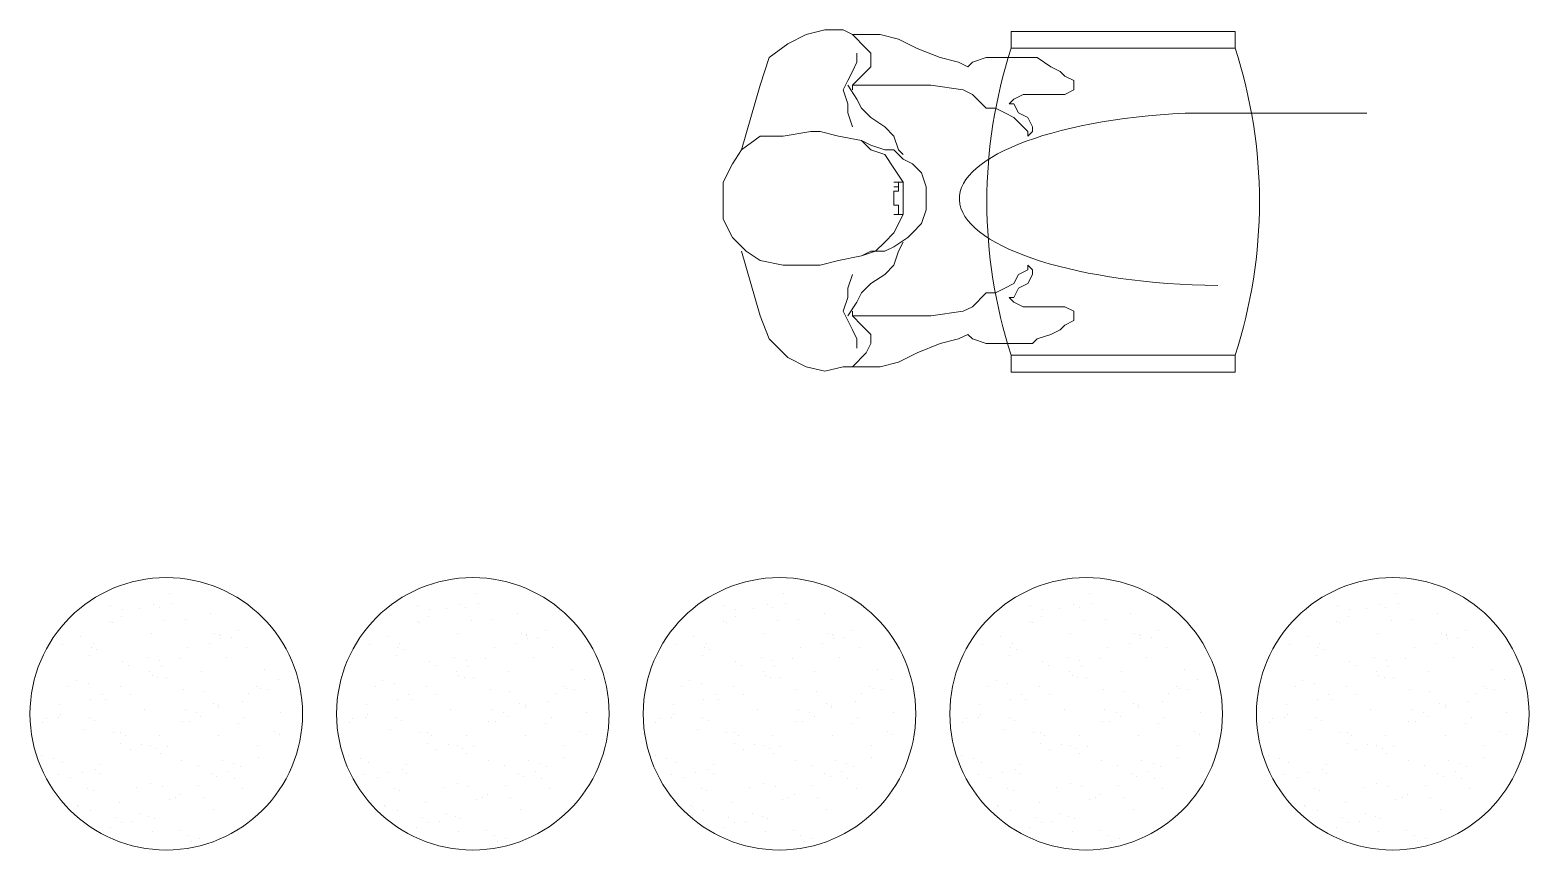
# Model space of a CAD drawing. Header units: millimetres. Extents: x 1663 to 6300, y 431 to 1491.
# Drawn here: x 5152.93 to 5184.87, y 1311.35 to 1328.83 of the extents above; entities that cross this region are included whole.
import ezdxf

# ---------------------------------------------------------------- set-up
doc = ezdxf.new("R2010")
doc.units = ezdxf.units.MM
doc.layers.add('Линия связи (Вновь)', color=3, linetype='Continuous', lineweight=60)
doc.layers.add('Строительный', color=251, linetype='Continuous', lineweight=13)

# ---------------------------------------------------------------- blocks, each defined once
blk = doc.blocks.new('A$C178B2837')
at = {"layer": 'Строительный', "ltscale": 100}
for p, q in [((615.118, 370.053), (614.847, 369.85)), ((615.118, 370.053), (615.389, 370.189)), ((615.389, 370.189), (615.66, 370.256)), ((615.931, 370.256), (615.66, 370.256)), ((616.067, 370.189), (615.931, 370.256)), ((616.27, 369.985), (616.067, 370.189)), ((616.202, 370.189), (616.067, 370.189)), ((616.473, 370.189), (616.202, 370.189)), ((616.744, 370.121), (616.473, 370.189)), ((617.015, 369.985), (616.744, 370.121)), ((621.684, 370.233), (618.397, 370.233)), ((618.397, 369.987), (618.397, 370.233)), ((621.684, 369.987), (621.684, 370.233)), ((614.847, 369.85), (614.712, 369.443)), ((616.134, 369.782), (616.134, 369.917)), ((616.338, 369.917), (616.27, 369.985)), ((616.338, 369.714), (616.338, 369.917)), ((617.353, 369.85), (617.015, 369.985)), ((617.624, 369.782), (617.353, 369.85)), ((617.828, 369.782), (618.031, 369.85)), ((618.098, 369.85), (618.031, 369.85)), ((618.302, 369.85), (618.098, 369.85)), ((618.505, 369.85), (618.302, 369.85)), ((618.397, 369.987), (621.684, 369.987)), ((618.641, 369.85), (618.505, 369.85)), ((618.641, 369.85), (618.708, 369.85)), ((618.708, 369.85), (618.776, 369.85)), ((618.979, 369.714), (618.776, 369.85)), ((616.067, 369.647), (615.999, 369.511)), ((616.067, 369.647), (616.134, 369.782)), ((616.202, 369.579), (616.338, 369.714)), ((617.76, 369.714), (617.624, 369.782)), ((617.76, 369.714), (617.828, 369.782)), ((618.979, 369.714), (619.115, 369.647)), ((619.115, 369.647), (619.182, 369.579)), ((614.712, 369.443), (614.441, 368.495)), ((615.999, 369.511), (615.931, 369.375)), ((616.134, 369.24), (615.999, 369.443)), ((616.067, 369.443), (616.202, 369.579)), ((616.067, 369.375), (616.067, 369.443)), ((616.338, 369.443), (616.067, 369.443)), ((616.338, 369.443), (616.609, 369.443)), ((616.609, 369.443), (616.947, 369.443)), ((616.947, 369.443), (617.218, 369.443)), ((617.218, 369.443), (617.692, 369.375)), ((619.318, 369.511), (619.182, 369.579)), ((619.318, 369.511), (619.318, 369.375)), ((615.931, 369.375), (615.999, 369.172)), ((615.999, 369.037), (615.999, 369.172)), ((616.202, 369.105), (616.134, 369.24)), ((617.692, 369.375), (617.828, 369.308)), ((617.828, 369.308), (618.031, 369.105)), ((618.369, 369.172), (618.437, 369.24)), ((618.437, 369.172), (618.369, 369.172)), ((618.437, 369.24), (618.573, 369.308)), ((618.505, 369.037), (618.437, 369.172)), ((618.573, 369.308), (618.708, 369.308)), ((618.708, 369.308), (618.844, 369.308)), ((618.844, 369.308), (619.047, 369.308)), ((619.047, 369.308), (619.182, 369.308)), ((619.182, 369.308), (619.318, 369.375)), ((616.067, 368.834), (615.999, 369.037)), ((616.202, 369.105), (616.338, 368.969)), ((616.338, 368.969), (616.541, 368.834)), ((618.166, 369.105), (618.031, 369.105)), ((618.302, 369.037), (618.166, 369.105)), ((618.437, 368.969), (618.302, 369.037)), ((618.437, 368.969), (618.505, 368.901)), ((618.641, 368.969), (618.505, 369.037)), ((618.641, 368.969), (618.708, 368.834)), ((621.565, 369.035), (620.952, 369.035)), ((623.616, 369.035), (621.565, 369.035)), ((615.051, 368.698), (615.457, 368.766)), ((615.457, 368.766), (615.592, 368.766)), ((615.863, 368.698), (615.592, 368.766)), ((616.676, 368.698), (616.541, 368.834)), ((618.505, 368.901), (618.641, 368.766)), ((618.708, 368.766), (618.641, 368.698)), ((618.641, 368.698), (618.641, 368.766)), ((618.708, 368.834), (618.708, 368.766)), ((614.712, 368.698), (614.441, 368.495)), ((615.051, 368.698), (614.712, 368.698)), ((615.863, 368.698), (616.202, 368.63)), ((616.338, 368.562), (616.202, 368.63)), ((616.202, 368.63), (616.338, 368.495)), ((616.541, 368.495), (616.338, 368.562)), ((616.744, 368.495), (616.676, 368.698)), ((614.306, 368.292), (614.17, 368.021)), ((614.441, 368.495), (614.306, 368.292)), ((616.541, 368.427), (616.338, 368.495)), ((616.676, 368.495), (616.541, 368.495)), ((616.676, 368.224), (616.541, 368.427)), ((616.812, 368.36), (616.676, 368.495)), ((616.812, 368.427), (616.744, 368.495)), ((616.947, 368.292), (616.812, 368.36)), ((617.083, 368.156), (616.947, 368.292)), ((616.812, 368.021), (616.676, 368.224)), ((617.15, 367.953), (617.083, 368.156)), ((614.17, 368.021), (614.17, 367.818)), ((616.744, 368.021), (616.676, 368.021)), ((616.744, 367.953), (616.676, 367.953)), ((616.676, 367.818), (616.676, 367.886)), ((616.676, 367.886), (616.744, 367.886)), ((616.744, 368.021), (616.812, 368.021)), ((616.744, 367.953), (616.744, 368.021)), ((616.744, 367.886), (616.744, 367.953)), ((616.812, 367.547), (616.812, 368.021)), ((617.15, 367.75), (617.15, 367.953)), ((614.17, 367.818), (614.17, 367.682)), ((614.17, 367.682), (614.17, 367.479)), ((616.676, 367.75), (616.676, 367.818)), ((616.676, 367.682), (616.676, 367.75)), ((616.744, 367.682), (616.676, 367.682)), ((616.744, 367.614), (616.744, 367.682)), ((617.15, 367.614), (617.15, 367.818)), ((614.17, 367.479), (614.306, 367.208)), ((616.812, 367.547), (616.676, 367.276)), ((616.744, 367.547), (616.676, 367.547)), ((616.744, 367.547), (616.744, 367.614)), ((616.812, 367.547), (616.744, 367.547)), ((617.083, 367.412), (616.947, 367.276)), ((617.083, 367.412), (617.15, 367.614)), ((614.509, 367.005), (614.306, 367.208)), ((616.676, 367.276), (616.541, 367.14)), ((616.879, 367.208), (616.676, 367.073)), ((616.947, 367.276), (616.879, 367.208)), ((614.712, 366.057), (614.441, 367.005)), ((614.509, 367.005), (614.712, 366.869)), ((616.405, 367.005), (616.202, 366.937)), ((616.202, 366.937), (616.338, 367.005)), ((616.541, 367.005), (616.338, 367.005)), ((616.541, 367.14), (616.405, 367.005)), ((616.676, 367.073), (616.541, 367.005)), ((616.744, 367.005), (616.676, 366.802)), ((616.812, 367.14), (616.744, 367.005)), ((614.712, 366.869), (615.051, 366.802)), ((615.051, 366.802), (615.457, 366.802)), ((615.457, 366.802), (615.592, 366.802)), ((615.863, 366.869), (615.592, 366.802)), ((615.863, 366.869), (616.202, 366.937)), ((616.676, 366.802), (616.541, 366.666)), ((618.708, 366.734), (618.641, 366.802)), ((618.641, 366.802), (618.641, 366.734)), ((616.067, 366.666), (615.999, 366.463)), ((616.202, 366.395), (616.338, 366.531)), ((616.338, 366.531), (616.541, 366.666)), ((618.437, 366.531), (618.302, 366.463)), ((618.437, 366.531), (618.505, 366.666)), ((618.505, 366.666), (618.641, 366.734)), ((618.641, 366.531), (618.505, 366.463)), ((618.641, 366.531), (618.708, 366.666)), ((618.708, 366.666), (618.708, 366.734)), ((615.931, 366.124), (615.999, 366.328)), ((615.999, 366.463), (615.999, 366.328)), ((616.202, 366.395), (616.134, 366.26)), ((617.828, 366.192), (618.031, 366.395)), ((618.166, 366.395), (618.031, 366.395)), ((618.302, 366.463), (618.166, 366.395)), ((618.437, 366.328), (618.369, 366.328)), ((618.369, 366.328), (618.437, 366.26)), ((618.505, 366.463), (618.437, 366.328)), ((615.999, 365.989), (615.931, 366.124)), ((616.134, 366.26), (615.999, 366.057)), ((616.067, 366.124), (616.067, 366.057)), ((617.218, 366.057), (617.692, 366.124)), ((617.692, 366.124), (617.828, 366.192)), ((618.437, 366.26), (618.573, 366.192)), ((618.573, 366.192), (618.708, 366.192)), ((618.708, 366.192), (618.844, 366.192)), ((618.844, 366.192), (619.047, 366.192)), ((619.047, 366.192), (619.182, 366.192)), ((619.182, 366.192), (619.318, 366.124)), ((619.318, 366.057), (619.318, 366.124)), ((614.847, 365.718), (614.712, 366.057)), ((616.067, 365.853), (615.999, 365.989)), ((616.338, 366.057), (616.067, 366.057)), ((616.067, 366.057), (616.202, 365.921)), ((616.202, 365.921), (616.338, 365.785)), ((616.338, 366.057), (616.609, 366.057)), ((616.609, 366.057), (616.947, 366.057)), ((616.947, 366.057), (617.218, 366.057)), ((619.115, 365.853), (619.182, 365.921)), ((619.318, 365.989), (619.182, 365.921)), ((619.318, 365.989), (619.318, 366.057)), ((615.118, 365.447), (614.847, 365.718)), ((616.067, 365.853), (616.134, 365.718)), ((616.134, 365.718), (616.134, 365.583)), ((616.338, 365.65), (616.27, 365.515)), ((616.338, 365.785), (616.338, 365.65)), ((617.353, 365.65), (617.015, 365.515)), ((617.624, 365.718), (617.353, 365.65)), ((617.76, 365.785), (617.624, 365.718)), ((617.76, 365.785), (617.828, 365.718)), ((617.828, 365.718), (618.031, 365.65)), ((618.098, 365.65), (618.031, 365.65)), ((618.302, 365.65), (618.098, 365.65)), ((618.505, 365.65), (618.302, 365.65)), ((618.641, 365.65), (618.505, 365.65)), ((618.641, 365.65), (618.708, 365.65)), ((618.708, 365.65), (618.776, 365.718)), ((618.979, 365.785), (618.776, 365.718)), ((618.979, 365.785), (619.115, 365.853)), ((615.118, 365.447), (615.389, 365.311)), ((616.27, 365.515), (616.067, 365.311)), ((617.015, 365.515), (616.744, 365.379)), ((618.397, 365.233), (618.397, 365.48)), ((618.397, 365.48), (621.684, 365.48)), ((621.684, 365.233), (621.684, 365.48)), ((615.389, 365.311), (615.66, 365.244)), ((615.931, 365.311), (615.66, 365.244)), ((616.067, 365.311), (615.931, 365.311)), ((616.202, 365.311), (616.067, 365.311)), ((616.473, 365.311), (616.202, 365.311)), ((616.744, 365.379), (616.473, 365.311)), ((618.397, 365.233), (621.684, 365.233)), ((606.049, 361.974), (606.049, 361.974)), ((610.549, 361.974), (610.549, 361.974)), ((615.049, 361.974), (615.049, 361.974)), ((619.549, 361.974), (619.549, 361.974)), ((624.049, 361.974), (624.049, 361.974)), ((605.184, 361.798), (605.184, 361.798)), ((605.355, 361.753), (605.355, 361.753)), ((605.609, 361.766), (605.609, 361.766)), ((605.814, 361.812), (605.814, 361.812)), ((605.895, 361.775), (605.895, 361.775)), ((606.08, 361.833), (606.08, 361.833)), ((606.653, 361.685), (606.653, 361.685)), ((609.684, 361.798), (609.684, 361.798)), ((609.855, 361.753), (609.855, 361.753)), ((610.109, 361.766), (610.109, 361.766)), ((610.314, 361.812), (610.314, 361.812)), ((610.395, 361.775), (610.395, 361.775)), ((610.58, 361.833), (610.58, 361.833)), ((611.153, 361.685), (611.153, 361.685)), ((614.184, 361.798), (614.184, 361.798)), ((614.355, 361.753), (614.355, 361.753)), ((614.609, 361.766), (614.609, 361.766)), ((614.814, 361.812), (614.814, 361.812)), ((614.895, 361.775), (614.895, 361.775)), ((615.08, 361.833), (615.08, 361.833)), ((615.653, 361.685), (615.653, 361.685)), ((618.684, 361.798), (618.684, 361.798)), ((618.855, 361.753), (618.855, 361.753)), ((619.109, 361.766), (619.109, 361.766)), ((619.314, 361.812), (619.314, 361.812)), ((619.395, 361.775), (619.395, 361.775)), ((619.58, 361.833), (619.58, 361.833)), ((620.153, 361.685), (620.153, 361.685)), ((623.184, 361.798), (623.184, 361.798)), ((623.355, 361.753), (623.355, 361.753)), ((623.609, 361.766), (623.609, 361.766)), ((623.814, 361.812), (623.814, 361.812)), ((623.895, 361.775), (623.895, 361.775)), ((624.08, 361.833), (624.08, 361.833)), ((624.653, 361.685), (624.653, 361.685)), ((605.178, 361.563), (605.178, 361.563)), ((605.215, 361.56), (605.215, 361.56)), ((605.346, 361.642), (605.346, 361.642)), ((605.973, 361.591), (605.973, 361.591)), ((606.275, 361.601), (606.275, 361.601)), ((609.678, 361.563), (609.678, 361.563)), ((609.715, 361.56), (609.715, 361.56)), ((609.846, 361.642), (609.846, 361.642)), ((610.473, 361.591), (610.473, 361.591)), ((610.775, 361.601), (610.775, 361.601)), ((614.178, 361.563), (614.178, 361.563)), ((614.215, 361.56), (614.215, 361.56)), ((614.346, 361.642), (614.346, 361.642)), ((614.973, 361.591), (614.973, 361.591)), ((615.275, 361.601), (615.275, 361.601)), ((618.678, 361.563), (618.678, 361.563)), ((618.715, 361.56), (618.715, 361.56)), ((618.846, 361.642), (618.846, 361.642)), ((619.473, 361.591), (619.473, 361.591)), ((619.775, 361.601), (619.775, 361.601)), ((623.178, 361.563), (623.178, 361.563)), ((623.215, 361.56), (623.215, 361.56)), ((623.346, 361.642), (623.346, 361.642)), ((623.973, 361.591), (623.973, 361.591)), ((624.275, 361.601), (624.275, 361.601)), ((604.739, 361.355), (604.739, 361.355)), ((604.922, 361.251), (604.922, 361.251)), ((605.773, 361.39), (605.773, 361.39)), ((606.627, 361.241), (606.627, 361.241)), ((606.71, 361.4), (606.71, 361.4)), ((606.779, 361.379), (606.779, 361.379)), ((606.79, 361.363), (606.79, 361.363)), ((606.795, 361.32), (606.795, 361.32)), ((606.95, 361.334), (606.95, 361.334)), ((607.058, 361.444), (607.058, 361.444)), ((609.239, 361.355), (609.239, 361.355)), ((609.422, 361.251), (609.422, 361.251)), ((610.273, 361.39), (610.273, 361.39)), ((611.127, 361.241), (611.127, 361.241)), ((611.21, 361.4), (611.21, 361.4)), ((611.279, 361.379), (611.279, 361.379)), ((611.29, 361.363), (611.29, 361.363)), ((611.295, 361.32), (611.295, 361.32)), ((611.45, 361.334), (611.45, 361.334)), ((611.558, 361.444), (611.558, 361.444)), ((613.739, 361.355), (613.739, 361.355)), ((613.922, 361.251), (613.922, 361.251)), ((614.773, 361.39), (614.773, 361.39)), ((615.627, 361.241), (615.627, 361.241)), ((615.71, 361.4), (615.71, 361.4)), ((615.779, 361.379), (615.779, 361.379)), ((615.79, 361.363), (615.79, 361.363)), ((615.795, 361.32), (615.795, 361.32)), ((615.95, 361.334), (615.95, 361.334)), ((616.058, 361.444), (616.058, 361.444)), ((618.239, 361.355), (618.239, 361.355)), ((618.422, 361.251), (618.422, 361.251)), ((619.273, 361.39), (619.273, 361.39)), ((620.127, 361.241), (620.127, 361.241)), ((620.21, 361.4), (620.21, 361.4)), ((620.279, 361.379), (620.279, 361.379)), ((620.29, 361.363), (620.29, 361.363)), ((620.295, 361.32), (620.295, 361.32)), ((620.45, 361.334), (620.45, 361.334)), ((620.558, 361.444), (620.558, 361.444)), ((622.739, 361.355), (622.739, 361.355)), ((622.922, 361.251), (622.922, 361.251)), ((623.773, 361.39), (623.773, 361.39)), ((624.627, 361.241), (624.627, 361.241)), ((624.71, 361.4), (624.71, 361.4)), ((624.779, 361.379), (624.779, 361.379)), ((624.79, 361.363), (624.79, 361.363)), ((624.795, 361.32), (624.795, 361.32)), ((624.95, 361.334), (624.95, 361.334)), ((625.058, 361.444), (625.058, 361.444)), ((604.476, 361.231), (604.476, 361.231)), ((604.872, 361.065), (604.872, 361.065)), ((604.894, 361.191), (604.894, 361.191)), ((604.975, 361.154), (604.975, 361.154)), ((605.728, 361.04), (605.728, 361.04)), ((606.188, 361.033), (606.188, 361.033)), ((606.31, 361.189), (606.31, 361.189)), ((606.883, 361.041), (606.883, 361.041)), ((607.17, 361.188), (607.17, 361.188)), ((608.976, 361.231), (608.976, 361.231)), ((609.372, 361.065), (609.372, 361.065)), ((609.394, 361.191), (609.394, 361.191)), ((609.475, 361.154), (609.475, 361.154)), ((610.228, 361.04), (610.228, 361.04)), ((610.688, 361.033), (610.688, 361.033)), ((610.81, 361.189), (610.81, 361.189)), ((611.383, 361.041), (611.383, 361.041)), ((611.67, 361.188), (611.67, 361.188)), ((613.476, 361.231), (613.476, 361.231)), ((613.872, 361.065), (613.872, 361.065)), ((613.894, 361.191), (613.894, 361.191)), ((613.975, 361.154), (613.975, 361.154)), ((614.728, 361.04), (614.728, 361.04)), ((615.188, 361.033), (615.188, 361.033)), ((615.31, 361.189), (615.31, 361.189)), ((615.883, 361.041), (615.883, 361.041)), ((616.17, 361.188), (616.17, 361.188)), ((617.976, 361.231), (617.976, 361.231)), ((618.372, 361.065), (618.372, 361.065)), ((618.394, 361.191), (618.394, 361.191)), ((618.475, 361.154), (618.475, 361.154)), ((619.228, 361.04), (619.228, 361.04)), ((619.688, 361.033), (619.688, 361.033)), ((619.81, 361.189), (619.81, 361.189)), ((620.383, 361.041), (620.383, 361.041)), ((620.67, 361.188), (620.67, 361.188)), ((622.476, 361.231), (622.476, 361.231)), ((622.872, 361.065), (622.872, 361.065)), ((622.894, 361.191), (622.894, 361.191)), ((622.975, 361.154), (622.975, 361.154)), ((623.728, 361.04), (623.728, 361.04)), ((624.188, 361.033), (624.188, 361.033)), ((624.31, 361.189), (624.31, 361.189)), ((624.883, 361.041), (624.883, 361.041)), ((625.17, 361.188), (625.17, 361.188)), ((605.355, 360.979), (605.355, 360.979)), ((605.445, 360.917), (605.445, 360.917)), ((605.757, 360.829), (605.757, 360.829)), ((605.899, 360.995), (605.899, 360.995)), ((605.925, 360.909), (605.925, 360.909)), ((606.517, 360.833), (606.517, 360.833)), ((607.441, 360.871), (607.441, 360.871)), ((609.855, 360.979), (609.855, 360.979)), ((609.945, 360.917), (609.945, 360.917)), ((610.257, 360.829), (610.257, 360.829)), ((610.399, 360.995), (610.399, 360.995)), ((610.425, 360.909), (610.425, 360.909)), ((611.017, 360.833), (611.017, 360.833)), ((611.941, 360.871), (611.941, 360.871)), ((614.355, 360.979), (614.355, 360.979)), ((614.445, 360.917), (614.445, 360.917)), ((614.757, 360.829), (614.757, 360.829)), ((614.899, 360.995), (614.899, 360.995)), ((614.925, 360.909), (614.925, 360.909)), ((615.517, 360.833), (615.517, 360.833)), ((616.441, 360.871), (616.441, 360.871)), ((618.855, 360.979), (618.855, 360.979)), ((618.945, 360.917), (618.945, 360.917)), ((619.257, 360.829), (619.257, 360.829)), ((619.399, 360.995), (619.399, 360.995)), ((619.425, 360.909), (619.425, 360.909)), ((620.017, 360.833), (620.017, 360.833)), ((620.941, 360.871), (620.941, 360.871)), ((623.355, 360.979), (623.355, 360.979)), ((623.445, 360.917), (623.445, 360.917)), ((623.757, 360.829), (623.757, 360.829)), ((623.899, 360.995), (623.899, 360.995)), ((623.925, 360.909), (623.925, 360.909)), ((624.517, 360.833), (624.517, 360.833)), ((625.441, 360.871), (625.441, 360.871)), ((604.565, 360.622), (604.565, 360.622)), ((604.677, 360.701), (604.677, 360.701)), ((604.849, 360.656), (604.849, 360.656)), ((605.318, 360.622), (605.318, 360.622)), ((605.79, 360.778), (605.79, 360.778)), ((605.87, 360.741), (605.87, 360.741)), ((606.003, 360.746), (606.003, 360.746)), ((607.322, 360.621), (607.322, 360.621)), ((607.374, 360.587), (607.374, 360.587)), ((607.637, 360.711), (607.637, 360.711)), ((609.065, 360.622), (609.065, 360.622)), ((609.177, 360.701), (609.177, 360.701)), ((609.349, 360.656), (609.349, 360.656)), ((609.818, 360.622), (609.818, 360.622)), ((610.29, 360.778), (610.29, 360.778)), ((610.37, 360.741), (610.37, 360.741)), ((610.503, 360.746), (610.503, 360.746)), ((611.822, 360.621), (611.822, 360.621)), ((611.874, 360.587), (611.874, 360.587)), ((612.137, 360.711), (612.137, 360.711)), ((613.565, 360.622), (613.565, 360.622)), ((613.677, 360.701), (613.677, 360.701)), ((613.849, 360.656), (613.849, 360.656)), ((614.318, 360.622), (614.318, 360.622)), ((614.79, 360.778), (614.79, 360.778)), ((614.87, 360.741), (614.87, 360.741)), ((615.003, 360.746), (615.003, 360.746)), ((616.322, 360.621), (616.322, 360.621)), ((616.374, 360.587), (616.374, 360.587)), ((616.637, 360.711), (616.637, 360.711)), ((618.065, 360.622), (618.065, 360.622)), ((618.177, 360.701), (618.177, 360.701)), ((618.349, 360.656), (618.349, 360.656)), ((618.818, 360.622), (618.818, 360.622)), ((619.29, 360.778), (619.29, 360.778)), ((619.37, 360.741), (619.37, 360.741)), ((619.503, 360.746), (619.503, 360.746)), ((620.822, 360.621), (620.822, 360.621)), ((620.874, 360.587), (620.874, 360.587)), ((621.137, 360.711), (621.137, 360.711)), ((622.565, 360.622), (622.565, 360.622)), ((622.677, 360.701), (622.677, 360.701)), ((622.849, 360.656), (622.849, 360.656)), ((623.318, 360.622), (623.318, 360.622)), ((623.79, 360.778), (623.79, 360.778)), ((623.87, 360.741), (623.87, 360.741)), ((624.003, 360.746), (624.003, 360.746)), ((625.322, 360.621), (625.322, 360.621)), ((625.374, 360.587), (625.374, 360.587)), ((625.637, 360.711), (625.637, 360.711)), ((604.886, 360.418), (604.886, 360.418)), ((605.055, 360.498), (605.055, 360.498)), ((605.101, 360.421), (605.101, 360.421)), ((605.466, 360.493), (605.466, 360.493)), ((606.25, 360.567), (606.25, 360.567)), ((606.54, 360.546), (606.54, 360.546)), ((606.685, 360.366), (606.685, 360.366)), ((607.113, 360.398), (607.113, 360.398)), ((607.206, 360.507), (607.206, 360.507)), ((607.494, 360.576), (607.494, 360.576)), ((609.386, 360.418), (609.386, 360.418)), ((609.555, 360.498), (609.555, 360.498)), ((609.601, 360.421), (609.601, 360.421)), ((609.966, 360.493), (609.966, 360.493)), ((610.75, 360.567), (610.75, 360.567)), ((611.04, 360.546), (611.04, 360.546)), ((611.185, 360.366), (611.185, 360.366)), ((611.613, 360.398), (611.613, 360.398)), ((611.706, 360.507), (611.706, 360.507)), ((611.994, 360.576), (611.994, 360.576)), ((613.886, 360.418), (613.886, 360.418)), ((614.055, 360.498), (614.055, 360.498)), ((614.101, 360.421), (614.101, 360.421)), ((614.466, 360.493), (614.466, 360.493)), ((615.25, 360.567), (615.25, 360.567)), ((615.54, 360.546), (615.54, 360.546)), ((615.685, 360.366), (615.685, 360.366)), ((616.113, 360.398), (616.113, 360.398)), ((616.206, 360.507), (616.206, 360.507)), ((616.494, 360.576), (616.494, 360.576)), ((618.386, 360.418), (618.386, 360.418)), ((618.555, 360.498), (618.555, 360.498)), ((618.601, 360.421), (618.601, 360.421)), ((618.966, 360.493), (618.966, 360.493)), ((619.75, 360.567), (619.75, 360.567)), ((620.04, 360.546), (620.04, 360.546)), ((620.185, 360.366), (620.185, 360.366)), ((620.613, 360.398), (620.613, 360.398)), ((620.706, 360.507), (620.706, 360.507)), ((620.994, 360.576), (620.994, 360.576)), ((622.886, 360.418), (622.886, 360.418)), ((623.055, 360.498), (623.055, 360.498)), ((623.101, 360.421), (623.101, 360.421)), ((623.466, 360.493), (623.466, 360.493)), ((624.25, 360.567), (624.25, 360.567)), ((624.54, 360.546), (624.54, 360.546)), ((624.685, 360.366), (624.685, 360.366)), ((625.113, 360.398), (625.113, 360.398)), ((625.206, 360.507), (625.206, 360.507)), ((625.494, 360.576), (625.494, 360.576)), ((604.237, 360.148), (604.237, 360.148)), ((604.415, 360.154), (604.415, 360.154)), ((604.435, 360.357), (604.435, 360.357)), ((604.447, 360.211), (604.447, 360.211)), ((604.87, 360.157), (604.87, 360.157)), ((605.675, 360.273), (605.675, 360.273)), ((606.272, 360.282), (606.272, 360.282)), ((606.443, 360.237), (606.443, 360.237)), ((606.504, 360.176), (606.504, 360.176)), ((606.766, 360.329), (606.766, 360.329)), ((606.766, 360.3), (606.766, 360.3)), ((607.146, 360.154), (607.146, 360.154)), ((607.671, 360.228), (607.671, 360.228)), ((608.737, 360.148), (608.737, 360.148)), ((608.915, 360.154), (608.915, 360.154)), ((608.935, 360.357), (608.935, 360.357)), ((608.947, 360.211), (608.947, 360.211)), ((609.37, 360.157), (609.37, 360.157)), ((610.175, 360.273), (610.175, 360.273)), ((610.772, 360.282), (610.772, 360.282)), ((610.943, 360.237), (610.943, 360.237)), ((611.004, 360.176), (611.004, 360.176)), ((611.266, 360.329), (611.266, 360.329)), ((611.266, 360.3), (611.266, 360.3)), ((611.646, 360.154), (611.646, 360.154)), ((612.171, 360.228), (612.171, 360.228)), ((613.237, 360.148), (613.237, 360.148)), ((613.415, 360.154), (613.415, 360.154)), ((613.435, 360.357), (613.435, 360.357)), ((613.447, 360.211), (613.447, 360.211)), ((613.87, 360.157), (613.87, 360.157)), ((614.675, 360.273), (614.675, 360.273)), ((615.272, 360.282), (615.272, 360.282)), ((615.443, 360.237), (615.443, 360.237)), ((615.504, 360.176), (615.504, 360.176)), ((615.766, 360.329), (615.766, 360.329)), ((615.766, 360.3), (615.766, 360.3)), ((616.146, 360.154), (616.146, 360.154)), ((616.671, 360.228), (616.671, 360.228)), ((617.737, 360.148), (617.737, 360.148)), ((617.915, 360.154), (617.915, 360.154)), ((617.935, 360.357), (617.935, 360.357)), ((617.947, 360.211), (617.947, 360.211)), ((618.37, 360.157), (618.37, 360.157)), ((619.175, 360.273), (619.175, 360.273)), ((619.772, 360.282), (619.772, 360.282)), ((619.943, 360.237), (619.943, 360.237)), ((620.004, 360.176), (620.004, 360.176)), ((620.266, 360.329), (620.266, 360.329)), ((620.266, 360.3), (620.266, 360.3)), ((620.646, 360.154), (620.646, 360.154)), ((621.171, 360.228), (621.171, 360.228)), ((622.237, 360.148), (622.237, 360.148)), ((622.415, 360.154), (622.415, 360.154)), ((622.435, 360.357), (622.435, 360.357)), ((622.447, 360.211), (622.447, 360.211)), ((622.87, 360.157), (622.87, 360.157)), ((623.675, 360.273), (623.675, 360.273)), ((624.272, 360.282), (624.272, 360.282)), ((624.443, 360.237), (624.443, 360.237)), ((624.504, 360.176), (624.504, 360.176)), ((624.766, 360.329), (624.766, 360.329)), ((624.766, 360.3), (624.766, 360.3)), ((625.146, 360.154), (625.146, 360.154)), ((625.671, 360.228), (625.671, 360.228)), ((604.184, 360.086), (604.184, 360.086)), ((604.795, 359.978), (604.795, 359.978)), ((604.951, 360.12), (604.951, 360.12)), ((605.221, 359.943), (605.221, 359.943)), ((605.331, 359.945), (605.331, 359.945)), ((606.233, 360.103), (606.233, 360.103)), ((606.335, 360.096), (606.335, 360.096)), ((607.06, 360.075), (607.06, 360.075)), ((607.581, 359.954), (607.581, 359.954)), ((608.684, 360.086), (608.684, 360.086)), ((609.295, 359.978), (609.295, 359.978)), ((609.451, 360.12), (609.451, 360.12)), ((609.721, 359.943), (609.721, 359.943)), ((609.831, 359.945), (609.831, 359.945)), ((610.733, 360.103), (610.733, 360.103)), ((610.835, 360.096), (610.835, 360.096)), ((611.56, 360.075), (611.56, 360.075)), ((612.081, 359.954), (612.081, 359.954)), ((613.184, 360.086), (613.184, 360.086)), ((613.795, 359.978), (613.795, 359.978)), ((613.951, 360.12), (613.951, 360.12)), ((614.221, 359.943), (614.221, 359.943)), ((614.331, 359.945), (614.331, 359.945)), ((615.233, 360.103), (615.233, 360.103)), ((615.335, 360.096), (615.335, 360.096)), ((616.06, 360.075), (616.06, 360.075)), ((616.581, 359.954), (616.581, 359.954)), ((617.684, 360.086), (617.684, 360.086)), ((618.295, 359.978), (618.295, 359.978)), ((618.451, 360.12), (618.451, 360.12)), ((618.721, 359.943), (618.721, 359.943)), ((618.831, 359.945), (618.831, 359.945)), ((619.733, 360.103), (619.733, 360.103)), ((619.835, 360.096), (619.835, 360.096)), ((620.56, 360.075), (620.56, 360.075)), ((621.081, 359.954), (621.081, 359.954)), ((622.184, 360.086), (622.184, 360.086)), ((622.795, 359.978), (622.795, 359.978)), ((622.951, 360.12), (622.951, 360.12)), ((623.221, 359.943), (623.221, 359.943)), ((623.331, 359.945), (623.331, 359.945)), ((624.233, 360.103), (624.233, 360.103)), ((624.335, 360.096), (624.335, 360.096)), ((625.06, 360.075), (625.06, 360.075)), ((625.581, 359.954), (625.581, 359.954)), ((605.331, 359.777), (605.331, 359.777)), ((605.392, 359.898), (605.392, 359.898)), ((605.633, 359.764), (605.633, 359.764)), ((605.765, 359.745), (605.765, 359.745)), ((605.846, 359.707), (605.846, 359.707)), ((605.896, 359.889), (605.896, 359.889)), ((606.01, 359.736), (606.01, 359.736)), ((606.77, 359.902), (606.77, 359.902)), ((607.343, 359.754), (607.343, 359.754)), ((607.661, 359.917), (607.661, 359.917)), ((609.831, 359.777), (609.831, 359.777)), ((609.892, 359.898), (609.892, 359.898)), ((610.133, 359.764), (610.133, 359.764)), ((610.265, 359.745), (610.265, 359.745)), ((610.346, 359.707), (610.346, 359.707)), ((610.396, 359.889), (610.396, 359.889)), ((610.51, 359.736), (610.51, 359.736)), ((611.27, 359.902), (611.27, 359.902)), ((611.843, 359.754), (611.843, 359.754)), ((612.161, 359.917), (612.161, 359.917)), ((614.331, 359.777), (614.331, 359.777)), ((614.392, 359.898), (614.392, 359.898)), ((614.633, 359.764), (614.633, 359.764)), ((614.765, 359.745), (614.765, 359.745)), ((614.846, 359.707), (614.846, 359.707)), ((614.896, 359.889), (614.896, 359.889)), ((615.01, 359.736), (615.01, 359.736)), ((615.77, 359.902), (615.77, 359.902)), ((616.343, 359.754), (616.343, 359.754)), ((616.661, 359.917), (616.661, 359.917)), ((618.831, 359.777), (618.831, 359.777)), ((618.892, 359.898), (618.892, 359.898)), ((619.133, 359.764), (619.133, 359.764)), ((619.265, 359.745), (619.265, 359.745)), ((619.346, 359.707), (619.346, 359.707)), ((619.396, 359.889), (619.396, 359.889)), ((619.51, 359.736), (619.51, 359.736)), ((620.27, 359.902), (620.27, 359.902)), ((620.843, 359.754), (620.843, 359.754)), ((621.161, 359.917), (621.161, 359.917)), ((623.331, 359.777), (623.331, 359.777)), ((623.392, 359.898), (623.392, 359.898)), ((623.633, 359.764), (623.633, 359.764)), ((623.765, 359.745), (623.765, 359.745)), ((623.846, 359.707), (623.846, 359.707)), ((623.896, 359.889), (623.896, 359.889)), ((624.01, 359.736), (624.01, 359.736)), ((624.77, 359.902), (624.77, 359.902)), ((625.343, 359.754), (625.343, 359.754)), ((625.661, 359.917), (625.661, 359.917)), ((604.17, 359.603), (604.17, 359.603)), ((604.342, 359.558), (604.342, 359.558)), ((604.467, 359.504), (604.467, 359.504)), ((605.465, 359.685), (605.465, 359.685)), ((605.905, 359.629), (605.905, 359.629)), ((606.226, 359.533), (606.226, 359.533)), ((606.816, 359.524), (606.816, 359.524)), ((607.345, 359.567), (607.345, 359.567)), ((608.67, 359.603), (608.67, 359.603)), ((608.842, 359.558), (608.842, 359.558)), ((608.967, 359.504), (608.967, 359.504)), ((609.965, 359.685), (609.965, 359.685)), ((610.405, 359.629), (610.405, 359.629)), ((610.726, 359.533), (610.726, 359.533)), ((611.316, 359.524), (611.316, 359.524)), ((611.845, 359.567), (611.845, 359.567)), ((613.17, 359.603), (613.17, 359.603)), ((613.342, 359.558), (613.342, 359.558)), ((613.467, 359.504), (613.467, 359.504)), ((614.465, 359.685), (614.465, 359.685)), ((614.905, 359.629), (614.905, 359.629)), ((615.226, 359.533), (615.226, 359.533)), ((615.816, 359.524), (615.816, 359.524)), ((616.345, 359.567), (616.345, 359.567)), ((617.67, 359.603), (617.67, 359.603)), ((617.842, 359.558), (617.842, 359.558)), ((617.967, 359.504), (617.967, 359.504)), ((618.965, 359.685), (618.965, 359.685)), ((619.405, 359.629), (619.405, 359.629)), ((619.726, 359.533), (619.726, 359.533)), ((620.316, 359.524), (620.316, 359.524)), ((620.845, 359.567), (620.845, 359.567)), ((622.17, 359.603), (622.17, 359.603)), ((622.342, 359.558), (622.342, 359.558)), ((622.467, 359.504), (622.467, 359.504)), ((623.465, 359.685), (623.465, 359.685)), ((623.905, 359.629), (623.905, 359.629)), ((624.226, 359.533), (624.226, 359.533)), ((624.816, 359.524), (624.816, 359.524)), ((625.345, 359.567), (625.345, 359.567)), ((604.411, 359.323), (604.411, 359.323)), ((604.595, 359.274), (604.595, 359.274)), ((604.763, 359.353), (604.763, 359.353)), ((604.959, 359.396), (604.959, 359.396)), ((605.025, 359.334), (605.025, 359.334)), ((605.026, 359.477), (605.026, 359.477)), ((606.463, 359.459), (606.463, 359.459)), ((606.661, 359.332), (606.661, 359.332)), ((606.741, 359.295), (606.741, 359.295)), ((606.914, 359.363), (606.914, 359.363)), ((606.987, 359.479), (606.987, 359.479)), ((607.082, 359.442), (607.082, 359.442)), ((608.911, 359.323), (608.911, 359.323)), ((609.095, 359.274), (609.095, 359.274)), ((609.263, 359.353), (609.263, 359.353)), ((609.459, 359.396), (609.459, 359.396)), ((609.525, 359.334), (609.525, 359.334)), ((609.526, 359.477), (609.526, 359.477)), ((610.963, 359.459), (610.963, 359.459)), ((611.161, 359.332), (611.161, 359.332)), ((611.241, 359.295), (611.241, 359.295)), ((611.414, 359.363), (611.414, 359.363)), ((611.487, 359.479), (611.487, 359.479)), ((611.582, 359.442), (611.582, 359.442)), ((613.411, 359.323), (613.411, 359.323)), ((613.595, 359.274), (613.595, 359.274)), ((613.763, 359.353), (613.763, 359.353)), ((613.959, 359.396), (613.959, 359.396)), ((614.025, 359.334), (614.025, 359.334)), ((614.026, 359.477), (614.026, 359.477)), ((615.463, 359.459), (615.463, 359.459)), ((615.661, 359.332), (615.661, 359.332)), ((615.741, 359.295), (615.741, 359.295)), ((615.914, 359.363), (615.914, 359.363)), ((615.987, 359.479), (615.987, 359.479)), ((616.082, 359.442), (616.082, 359.442)), ((617.911, 359.323), (617.911, 359.323)), ((618.095, 359.274), (618.095, 359.274)), ((618.263, 359.353), (618.263, 359.353)), ((618.459, 359.396), (618.459, 359.396)), ((618.525, 359.334), (618.525, 359.334)), ((618.526, 359.477), (618.526, 359.477)), ((619.963, 359.459), (619.963, 359.459)), ((620.161, 359.332), (620.161, 359.332)), ((620.241, 359.295), (620.241, 359.295)), ((620.414, 359.363), (620.414, 359.363)), ((620.487, 359.479), (620.487, 359.479)), ((620.582, 359.442), (620.582, 359.442)), ((622.411, 359.323), (622.411, 359.323)), ((622.595, 359.274), (622.595, 359.274)), ((622.763, 359.353), (622.763, 359.353)), ((622.959, 359.396), (622.959, 359.396)), ((623.025, 359.334), (623.025, 359.334)), ((623.026, 359.477), (623.026, 359.477)), ((624.463, 359.459), (624.463, 359.459)), ((624.661, 359.332), (624.661, 359.332)), ((624.741, 359.295), (624.741, 359.295)), ((624.914, 359.363), (624.914, 359.363)), ((624.987, 359.479), (624.987, 359.479)), ((625.082, 359.442), (625.082, 359.442)), ((604.846, 359.123), (604.846, 359.123)), ((604.926, 359.086), (604.926, 359.086)), ((605.561, 359.134), (605.561, 359.134)), ((605.765, 359.185), (605.765, 359.185)), ((605.936, 359.14), (605.936, 359.14)), ((606.475, 359.155), (606.475, 359.155)), ((607, 359.258), (607, 359.258)), ((607.121, 359.121), (607.121, 359.121)), ((609.346, 359.123), (609.346, 359.123)), ((609.426, 359.086), (609.426, 359.086)), ((610.061, 359.134), (610.061, 359.134)), ((610.265, 359.185), (610.265, 359.185)), ((610.436, 359.14), (610.436, 359.14)), ((610.975, 359.155), (610.975, 359.155)), ((611.5, 359.258), (611.5, 359.258)), ((611.621, 359.121), (611.621, 359.121)), ((613.846, 359.123), (613.846, 359.123)), ((613.926, 359.086), (613.926, 359.086)), ((614.561, 359.134), (614.561, 359.134)), ((614.765, 359.185), (614.765, 359.185)), ((614.936, 359.14), (614.936, 359.14)), ((615.475, 359.155), (615.475, 359.155)), ((616, 359.258), (616, 359.258)), ((616.121, 359.121), (616.121, 359.121)), ((618.346, 359.123), (618.346, 359.123)), ((618.426, 359.086), (618.426, 359.086)), ((619.061, 359.134), (619.061, 359.134)), ((619.265, 359.185), (619.265, 359.185)), ((619.436, 359.14), (619.436, 359.14)), ((619.975, 359.155), (619.975, 359.155)), ((620.5, 359.258), (620.5, 359.258)), ((620.621, 359.121), (620.621, 359.121)), ((622.846, 359.123), (622.846, 359.123)), ((622.926, 359.086), (622.926, 359.086)), ((623.561, 359.134), (623.561, 359.134)), ((623.765, 359.185), (623.765, 359.185)), ((623.936, 359.14), (623.936, 359.14)), ((624.475, 359.155), (624.475, 359.155)), ((625, 359.258), (625, 359.258)), ((625.121, 359.121), (625.121, 359.121)), ((604.696, 358.861), (604.696, 358.861)), ((604.714, 358.846), (604.714, 358.846)), ((605.306, 358.911), (605.306, 358.911)), ((606.043, 358.952), (606.043, 358.952)), ((606.135, 358.986), (606.135, 358.986)), ((606.212, 359.031), (606.212, 359.031)), ((606.554, 358.978), (606.554, 358.978)), ((609.196, 358.861), (609.196, 358.861)), ((609.214, 358.846), (609.214, 358.846)), ((609.806, 358.911), (609.806, 358.911)), ((610.543, 358.952), (610.543, 358.952)), ((610.635, 358.986), (610.635, 358.986)), ((610.712, 359.031), (610.712, 359.031)), ((611.054, 358.978), (611.054, 358.978)), ((613.696, 358.861), (613.696, 358.861)), ((613.714, 358.846), (613.714, 358.846)), ((614.306, 358.911), (614.306, 358.911)), ((615.043, 358.952), (615.043, 358.952)), ((615.135, 358.986), (615.135, 358.986)), ((615.212, 359.031), (615.212, 359.031)), ((615.554, 358.978), (615.554, 358.978)), ((618.196, 358.861), (618.196, 358.861)), ((618.214, 358.846), (618.214, 358.846)), ((618.806, 358.911), (618.806, 358.911)), ((619.543, 358.952), (619.543, 358.952)), ((619.635, 358.986), (619.635, 358.986)), ((619.712, 359.031), (619.712, 359.031)), ((620.054, 358.978), (620.054, 358.978)), ((622.696, 358.861), (622.696, 358.861)), ((622.714, 358.846), (622.714, 358.846)), ((623.306, 358.911), (623.306, 358.911)), ((624.043, 358.952), (624.043, 358.952)), ((624.135, 358.986), (624.135, 358.986)), ((624.212, 359.031), (624.212, 359.031)), ((624.554, 358.978), (624.554, 358.978)), ((604.886, 358.8), (604.886, 358.8)), ((605.255, 358.691), (605.255, 358.691)), ((605.341, 358.62), (605.341, 358.62)), ((605.503, 358.638), (605.503, 358.638)), ((605.604, 358.744), (605.604, 358.744)), ((605.741, 358.711), (605.741, 358.711)), ((605.822, 358.674), (605.822, 358.674)), ((606.693, 358.815), (606.693, 358.815)), ((609.386, 358.8), (609.386, 358.8)), ((609.755, 358.691), (609.755, 358.691)), ((609.841, 358.62), (609.841, 358.62)), ((610.003, 358.638), (610.003, 358.638)), ((610.104, 358.744), (610.104, 358.744)), ((610.241, 358.711), (610.241, 358.711)), ((610.322, 358.674), (610.322, 358.674)), ((611.193, 358.815), (611.193, 358.815)), ((613.886, 358.8), (613.886, 358.8)), ((614.255, 358.691), (614.255, 358.691)), ((614.341, 358.62), (614.341, 358.62)), ((614.503, 358.638), (614.503, 358.638)), ((614.604, 358.744), (614.604, 358.744)), ((614.741, 358.711), (614.741, 358.711)), ((614.822, 358.674), (614.822, 358.674)), ((615.693, 358.815), (615.693, 358.815)), ((618.386, 358.8), (618.386, 358.8)), ((618.755, 358.691), (618.755, 358.691)), ((618.841, 358.62), (618.841, 358.62)), ((619.003, 358.638), (619.003, 358.638)), ((619.104, 358.744), (619.104, 358.744)), ((619.241, 358.711), (619.241, 358.711)), ((619.322, 358.674), (619.322, 358.674)), ((620.193, 358.815), (620.193, 358.815)), ((622.886, 358.8), (622.886, 358.8)), ((623.255, 358.691), (623.255, 358.691)), ((623.341, 358.62), (623.341, 358.62)), ((623.503, 358.638), (623.503, 358.638)), ((623.604, 358.744), (623.604, 358.744)), ((623.741, 358.711), (623.741, 358.711)), ((623.822, 358.674), (623.822, 358.674)), ((624.693, 358.815), (624.693, 358.815)), ((605.173, 358.54), (605.173, 358.54)), ((605.791, 358.49), (605.791, 358.49)), ((606.202, 358.499), (606.202, 358.499)), ((606.309, 358.427), (606.309, 358.427)), ((606.48, 358.382), (606.48, 358.382)), ((609.673, 358.54), (609.673, 358.54)), ((610.291, 358.49), (610.291, 358.49)), ((610.702, 358.499), (610.702, 358.499)), ((610.809, 358.427), (610.809, 358.427)), ((610.98, 358.382), (610.98, 358.382)), ((614.173, 358.54), (614.173, 358.54)), ((614.791, 358.49), (614.791, 358.49)), ((615.202, 358.499), (615.202, 358.499)), ((615.309, 358.427), (615.309, 358.427)), ((615.48, 358.382), (615.48, 358.382)), ((618.673, 358.54), (618.673, 358.54)), ((619.291, 358.49), (619.291, 358.49)), ((619.702, 358.499), (619.702, 358.499)), ((619.809, 358.427), (619.809, 358.427)), ((619.98, 358.382), (619.98, 358.382)), ((623.173, 358.54), (623.173, 358.54)), ((623.791, 358.49), (623.791, 358.49)), ((624.202, 358.499), (624.202, 358.499)), ((624.309, 358.427), (624.309, 358.427)), ((624.48, 358.382), (624.48, 358.382)), ((606.365, 358.342), (606.365, 358.342)), ((610.865, 358.342), (610.865, 358.342)), ((615.365, 358.342), (615.365, 358.342)), ((619.865, 358.342), (619.865, 358.342)), ((624.365, 358.342), (624.365, 358.342))]:
    blk.add_line(p, q, dxfattribs=at)
for centre in [(605.997, 360.214), (610.497, 360.214), (614.997, 360.214), (619.497, 360.214), (623.997, 360.214)]:
    blk.add_circle(centre, 2, dxfattribs=at)
for centre, start, end in [((625.318, 367.733), 161.9623, 198.0377), ((614.763, 367.733), 341.9623, 18.0377)]:
    blk.add_arc(centre, 7.278, start, end, dxfattribs=at)
at = {"layer": 'Строительный', "ltscale": 100, "extrusion": (0, 0, -1)}
blk.add_ellipse((621.538, 367.777), major_axis=(3.901, 0), ratio=0.32622, start_param=1.598922, end_param=4.561698, dxfattribs=at)

msp = doc.modelspace()

# ---------------------------------------------------------------- block references
at = {"layer": 'Линия связи (Вновь)', "xscale": 1.452, "yscale": 1.452, "zscale": 1.452}
msp.add_blockref('A$C178B2837', (4275.927, 791.224), dxfattribs=at)

doc.saveas('drawing.dxf')
